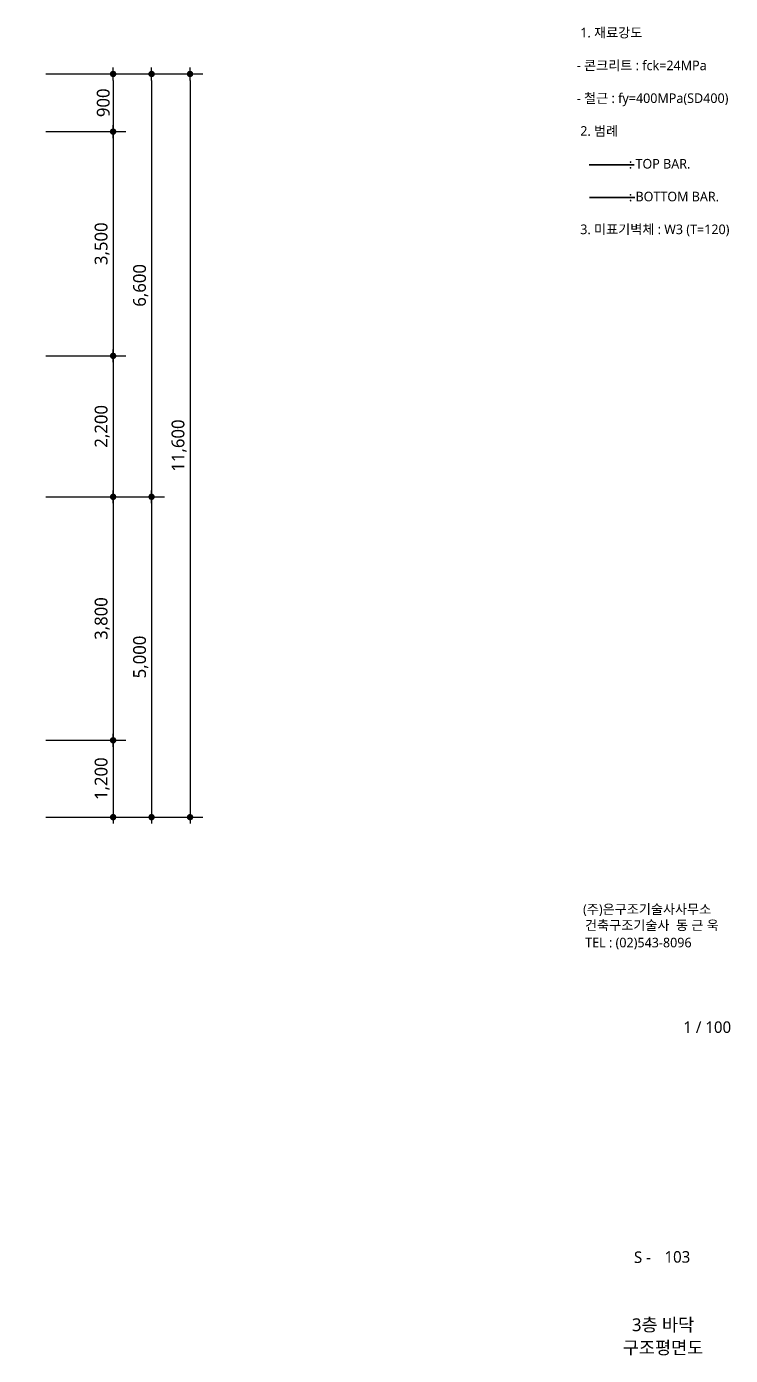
# Model space of a CAD drawing. Extents: x 4530 to 250084, y -28397 to -2308.
# Drawn here: x 113143 to 124123, y -28397 to -7656 of the extents above; entities that cross this region are included whole.
import ezdxf
from ezdxf.enums import TextEntityAlignment as Align

# ---------------------------------------------------------------- set-up
doc = ezdxf.new("R2010")
doc.units = 0
doc.header["$LTSCALE"] = 100
doc.header["$MEASUREMENT"] = 0
doc.header["$PDMODE"] = 34
doc.header["$PDSIZE"] = 3
doc.linetypes.add('HID', pattern=[3.45, 2.25, -1.2])
doc.layers.get('0').update_dxf_attribs({"linetype": 'CONTINUOUS'})
doc.layers.get('Defpoints').update_dxf_attribs({"color": 171, "linetype": 'CONTINUOUS'})
doc.layers.add('DIM', color=1, linetype='CONTINUOUS')
doc.layers.add('TEXT', color=3, linetype='CONTINUOUS')
doc.styles.get("Standard").update_dxf_attribs({"font": 'malgun.ttf'})
doc.styles.add('맑은고딕', font='malgun.ttf')
doc.dimstyles.new('YenaA1-100', dxfattribs={"dimscale": 100, "dimtxt": 2, "dimasz": 1, "dimexe": 2, "dimexo": 3, "dimgap": 0.5, "dimtad": 1, "dimdec": 0, "dimzin": 9, "dimlunit": 6, "dimtxsty": 'STANDARD', "dimblk": 'dots', "dimcen": 0, "dimclrt": 3, "dimadec": 0, "dimazin": 0, "dimtm": 1e-09, "dimtfac": 1, "dimtdec": 0, "dimtix": 1, "dimtmove": 2, "dimatfit": 3, "dimldrblk": 'dots', "dimfxl": 1, "dimtolj": 1, "dimtzin": 0, "dimarcsym": 0})

# ---------------------------------------------------------------- blocks, each defined once
blk = doc.blocks.new('dots')
blk.add_line((-1, 0), (1, 0))
at = {"const_width": 0.5}
blk.add_lwpolyline([(-0.25, 0, 1), (0.25, 0, 1)], format="xyb", close=True, dxfattribs=at)
blk = doc.blocks.new('*D149')
at = {"layer": 'Defpoints', "color": 0, "transparency": 16777216}
for p in [(113143, -8396), (113143, -19996), (115693, -19996)]:
    blk.add_point(p, dxfattribs=at)
at = {"layer": 'DIM', "color": 0, "lineweight": -2, "transparency": 16777216}
for p, q in [((113443, -8396), (115893, -8396)), ((115693, -8496), (115693, -19896)), ((113443, -19996), (115893, -19996))]:
    blk.add_line(p, q, dxfattribs=at)
at = {"layer": 'DIM', "color": 0, "lineweight": -2, "transparency": 16777216, "xscale": 100, "yscale": 100, "zscale": 100}
for p, rotation in [((115693, -8396), 90), ((115693, -19996), 270)]:
    blk.add_blockref('dots', p, dxfattribs=dict(at, rotation=rotation))
at = {"layer": 'DIM', "color": 3, "transparency": 16777216, "insert": (115523, -14196), "char_height": 200, "attachment_point": 5, "rotation": 90}
blk.add_mtext('\\A1;11,600', dxfattribs=at)
blk = doc.blocks.new('*D150')
at = {"layer": 'Defpoints', "color": 0, "transparency": 16777216}
for p in [(113143, -9296), (113143, -12796), (114493, -12796)]:
    blk.add_point(p, dxfattribs=at)
at = {"layer": 'DIM', "color": 0, "lineweight": -2, "transparency": 16777216}
for p, q in [((113443, -9296), (114693, -9296)), ((114493, -9396), (114493, -12696)), ((113443, -12796), (114693, -12796))]:
    blk.add_line(p, q, dxfattribs=at)
at = {"layer": 'DIM', "color": 0, "lineweight": -2, "transparency": 16777216, "xscale": 100, "yscale": 100, "zscale": 100}
for p, rotation in [((114493, -9296), 90), ((114493, -12796), 270)]:
    blk.add_blockref('dots', p, dxfattribs=dict(at, rotation=rotation))
at = {"layer": 'DIM', "color": 3, "transparency": 16777216, "insert": (114323, -11046), "char_height": 200, "attachment_point": 5, "rotation": 90}
blk.add_mtext('\\A1;3,500', dxfattribs=at)
blk = doc.blocks.new('*D151')
at = {"layer": 'Defpoints', "color": 0, "transparency": 16777216}
for p in [(113143, -8396), (113143, -9296), (114493, -9296)]:
    blk.add_point(p, dxfattribs=at)
at = {"layer": 'DIM', "color": 0, "lineweight": -2, "transparency": 16777216}
for p, q in [((113443, -8396), (114693, -8396)), ((114493, -8496), (114493, -9196)), ((113443, -9296), (114693, -9296))]:
    blk.add_line(p, q, dxfattribs=at)
at = {"layer": 'DIM', "color": 0, "lineweight": -2, "transparency": 16777216, "xscale": 100, "yscale": 100, "zscale": 100}
for p, rotation in [((114493, -8396), 90), ((114493, -9296), 270)]:
    blk.add_blockref('dots', p, dxfattribs=dict(at, rotation=rotation))
at = {"layer": 'DIM', "color": 3, "transparency": 16777216, "insert": (114340, -8846), "char_height": 200, "attachment_point": 5, "rotation": 90}
blk.add_mtext('\\A1;900', dxfattribs=at)
blk = doc.blocks.new('*D152')
at = {"layer": 'Defpoints', "color": 0, "transparency": 16777216}
for p in [(113143, -14996), (113143, -18796), (114493, -18796)]:
    blk.add_point(p, dxfattribs=at)
at = {"layer": 'DIM', "color": 0, "lineweight": -2, "transparency": 16777216}
for p, q in [((113443, -14996), (114693, -14996)), ((114493, -15096), (114493, -18696)), ((113443, -18796), (114693, -18796))]:
    blk.add_line(p, q, dxfattribs=at)
at = {"layer": 'DIM', "color": 0, "lineweight": -2, "transparency": 16777216, "xscale": 100, "yscale": 100, "zscale": 100}
for p, rotation in [((114493, -14996), 90), ((114493, -18796), 270)]:
    blk.add_blockref('dots', p, dxfattribs=dict(at, rotation=rotation))
at = {"layer": 'DIM', "color": 3, "transparency": 16777216, "insert": (114323, -16896), "char_height": 200, "attachment_point": 5, "rotation": 90}
blk.add_mtext('\\A1;3,800', dxfattribs=at)
blk = doc.blocks.new('*D153')
at = {"layer": 'Defpoints', "color": 0, "transparency": 16777216}
for p in [(113143, -18796), (113143, -19996), (114493, -19996)]:
    blk.add_point(p, dxfattribs=at)
at = {"layer": 'DIM', "color": 0, "lineweight": -2, "transparency": 16777216}
for p, q in [((113443, -18796), (114693, -18796)), ((114493, -18896), (114493, -19896)), ((113443, -19996), (114693, -19996))]:
    blk.add_line(p, q, dxfattribs=at)
at = {"layer": 'DIM', "color": 0, "lineweight": -2, "transparency": 16777216, "xscale": 100, "yscale": 100, "zscale": 100}
for p, rotation in [((114493, -18796), 90), ((114493, -19996), 270)]:
    blk.add_blockref('dots', p, dxfattribs=dict(at, rotation=rotation))
at = {"layer": 'DIM', "color": 3, "transparency": 16777216, "insert": (114323, -19396), "char_height": 200, "attachment_point": 5, "rotation": 90}
blk.add_mtext('\\A1;1,200', dxfattribs=at)
blk = doc.blocks.new('*D158')
at = {"layer": 'Defpoints', "color": 0, "transparency": 16777216}
for p in [(113143, -14996), (113143, -19996), (115093, -19996)]:
    blk.add_point(p, dxfattribs=at)
at = {"layer": 'DIM', "color": 0, "lineweight": -2, "transparency": 16777216}
for p, q in [((113443, -14996), (115293, -14996)), ((115093, -15096), (115093, -19896)), ((113443, -19996), (115293, -19996))]:
    blk.add_line(p, q, dxfattribs=at)
at = {"layer": 'DIM', "color": 0, "lineweight": -2, "transparency": 16777216, "xscale": 100, "yscale": 100, "zscale": 100}
for p, rotation in [((115093, -14996), 90), ((115093, -19996), 270)]:
    blk.add_blockref('dots', p, dxfattribs=dict(at, rotation=rotation))
at = {"layer": 'DIM', "color": 3, "transparency": 16777216, "insert": (114923, -17496), "char_height": 200, "attachment_point": 5, "rotation": 90}
blk.add_mtext('\\A1;5,000', dxfattribs=at)
blk = doc.blocks.new('*D159')
at = {"layer": 'Defpoints', "color": 0, "transparency": 16777216}
for p in [(113143, -8396), (113143, -14996), (115093, -14996)]:
    blk.add_point(p, dxfattribs=at)
at = {"layer": 'DIM', "color": 0, "lineweight": -2, "transparency": 16777216}
for p, q in [((113443, -8396), (115293, -8396)), ((115093, -8496), (115093, -14896)), ((113443, -14996), (115293, -14996))]:
    blk.add_line(p, q, dxfattribs=at)
at = {"layer": 'DIM', "color": 0, "lineweight": -2, "transparency": 16777216, "xscale": 100, "yscale": 100, "zscale": 100}
for p, rotation in [((115093, -8396), 90), ((115093, -14996), 270)]:
    blk.add_blockref('dots', p, dxfattribs=dict(at, rotation=rotation))
at = {"layer": 'DIM', "color": 3, "transparency": 16777216, "insert": (114923, -11696), "char_height": 200, "attachment_point": 5, "rotation": 90}
blk.add_mtext('\\A1;6,600', dxfattribs=at)
blk = doc.blocks.new('*D71')
at = {"layer": 'Defpoints', "color": 0, "transparency": 16777216}
for p in [(113143, -12796), (113143, -14996), (114493, -14996)]:
    blk.add_point(p, dxfattribs=at)
at = {"layer": 'DIM', "color": 0, "lineweight": -2, "transparency": 16777216}
for p, q in [((113443, -12796), (114693, -12796)), ((114493, -12896), (114493, -14896)), ((113443, -14996), (114693, -14996))]:
    blk.add_line(p, q, dxfattribs=at)
at = {"layer": 'DIM', "color": 0, "lineweight": -2, "transparency": 16777216, "xscale": 100, "yscale": 100, "zscale": 100}
for p, rotation in [((114493, -12796), 90), ((114493, -14996), 270)]:
    blk.add_blockref('dots', p, dxfattribs=dict(at, rotation=rotation))
at = {"layer": 'DIM', "color": 3, "transparency": 16777216, "insert": (114323, -13896), "char_height": 200, "attachment_point": 5, "rotation": 90}
blk.add_mtext('\\A1;2,200', dxfattribs=at)

msp = doc.modelspace()

# ---------------------------------------------------------------- linework, layer by layer
at = {"layer": 'TEXT', "const_width": 25}
msp.add_lwpolyline([(122626.1, -9813.8), (121914.3, -9813.8)], dxfattribs=at)
at = {"layer": 'TEXT', "linetype": 'HID', "ltscale": 0.5, "const_width": 25}
msp.add_lwpolyline([(122632.5, -10325.5), (121920.6, -10325.5)], dxfattribs=at)

# ---------------------------------------------------------------- texts
at = {"layer": 'TEXT', "style": '맑은고딕'}
for s, p in [('1. 재료강도', (121780.3, -7825.7)), ('   - 콘크리트 : fck=24MPa', (121573.8, -8337.4)), ('   - 철근 : fy=400MPa(SD400)', (121573.8, -8849.1)), ('2. 범례', (121780.3, -9360.8)), ('          : TOP BAR.', (122030.8, -9872.5)), ('          : BOTTOM BAR.', (122030.8, -10384.2)), ('3. 미표기벽체 : W3 (T=120)', (121780.3, -10895.9))]:
    msp.add_text(s, height=150, dxfattribs=at).set_placement(p)
at = {"layer": 'TEXT'}
for s, height, p in [('(주)은구조기술사사무소', 150, (121823.8, -21507.3)), ('건축구조기술사  동 근 욱', 150, (121854.6, -21757.5)), ('TEL : (02)543-8096', 150, (121857.6, -22028.2)), ('S -', 180, (122618.7, -26954.1))]:
    msp.add_text(s, height=height, dxfattribs=at).set_placement(p)
msp.add_text('1 / 100', height=180, dxfattribs=at).set_placement((123761.2, -23273), align=Align.MIDDLE)
for s, height, p in [('103', 180, (123295.2, -26949.1)), ('3층 바닥', 200, (123071.9, -28018.2)), ('구조평면도', 200, (123071.9, -28375.5))]:
    msp.add_text(s, height=height, dxfattribs=at).set_placement(p, align=Align.CENTER)

# ---------------------------------------------------------------- dimensions: what is measured, and where the dimension line sits
at = {"layer": 'DIM'}
for base, p1, p2, picture, middle in [((115693.2, -19995.5), (113143.2, -8395.5), (113143.2, -19995.5), '*D149', (115522.6, -14195.5)), ((114493.2, -9295.5), (113143.2, -8395.5), (113143.2, -9295.5), '*D151', (114339.9, -8845.5)), ((115093.2, -14995.5), (113143.2, -8395.5), (113143.2, -14995.5), '*D159', (114923.1, -11695.5)), ((114493.2, -12795.5), (113143.2, -9295.5), (113143.2, -12795.5), '*D150', (114323.1, -11045.5)), ((114493.2, -14995.5), (113143.2, -12795.5), (113143.2, -14995.5), '*D71', (114323.1, -13895.5)), ((114493.2, -18795.5), (113143.2, -14995.5), (113143.2, -18795.5), '*D152', (114323.1, -16895.5)), ((115093.2, -19995.5), (113143.2, -14995.5), (113143.2, -19995.5), '*D158', (114923.1, -17495.5)), ((114493.2, -19995.5), (113143.2, -18795.5), (113143.2, -19995.5), '*D153', (114322.6, -19395.5))]:
    dim = msp.add_linear_dim(base=base, p1=p1, p2=p2, angle=270, dimstyle='YenaA1-100', dxfattribs=at)
    dim.commit()
    dim.dimension.update_dxf_attribs({"geometry": picture, "text_midpoint": middle})

doc.saveas('drawing.dxf')
